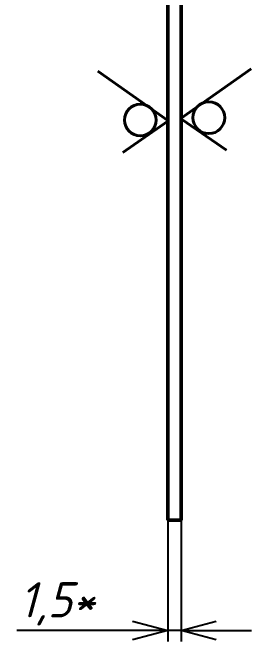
# Paper-space layout 'Лист1' of a CAD drawing. Header units: millimetres. Extents: x 0 to 420, y 0 to 297.
# Drawn here: x 198.4 to 225.6, y 148.4 to 219.9 of the extents above; entities that cross this region are included whole.
import ezdxf

# ---------------------------------------------------------------- set-up
doc = ezdxf.new("R2010")
doc.units = ezdxf.units.MM
doc.layers.add('Mechanical3', color=76, linetype='Continuous')
doc.styles.add('GOST-2.304_Type-B_italic', font='GOST Common Italic.ttf')
doc.styles.get("Standard").update_dxf_attribs({"font": 'arial.ttf'})
doc.dimstyles.new('ISO-25', dxfattribs={"dimtxt": 2.5, "dimasz": 2.5, "dimexe": 1.25, "dimexo": 0.625, "dimtad": 1, "dimtxsty": 'Standard', "dimcen": 2.5, "dimadec": 0, "dimazin": 0, "dimtfac": 1, "dimtmove": 0, "dimatfit": 3, "dimfxl": 1, "dimarcsym": 0})

# ---------------------------------------------------------------- blocks, each defined once
blk = doc.blocks.new('_Open30')
at = {"color": 0, "linetype": 'ByBlock', "lineweight": -2}
for p, q in [((-1, 0.268), (0, 0)), ((0, 0), (-1, -0.268)), ((0, 0), (-1, 0))]:
    blk.add_line(p, q, dxfattribs=at)
blk = doc.blocks.new('*D13')
at = {"color": 0, "lineweight": -2, "transparency": 16777216}
for p, q in [((216.09, 162.183), (216.09, 148.372)), ((217.59, 162.183), (217.59, 148.372)), ((212.09, 149.622), (198.915, 149.622)), ((217.59, 149.622), (216.09, 149.622)), ((221.59, 149.622), (225.59, 149.622))]:
    blk.add_line(p, q, dxfattribs=at)
at = {"layer": 'Defpoints', "color": 0, "lineweight": 50, "transparency": 16777216}
for p in [(216.09, 162.183), (217.59, 162.183), (217.59, 149.622)]:
    blk.add_point(p, dxfattribs=at)
at = {"color": 0, "lineweight": -2, "transparency": 16777216, "xscale": 4, "yscale": 4, "zscale": 4}
blk.add_blockref('_Open30', (216.09, 149.622), dxfattribs=at)
at = {"color": 0, "lineweight": -2, "transparency": 16777216, "xscale": 4, "yscale": 4, "zscale": 4, "rotation": 180}
blk.add_blockref('_Open30', (217.59, 149.622), dxfattribs=at)
at = {"color": 0, "transparency": 16777216, "insert": (203.502, 152.647), "char_height": 4, "attachment_point": 5, "style": 'GOST-2.304_Type-B_italic'}
blk.add_mtext('1,5*', dxfattribs=at)

psp = doc.layouts.new('Лист1')

# ---------------------------------------------------------------- linework, layer by layer
at = {"lineweight": 40}
for p, q in [((216.09, 207.628), (208.139, 213.254)), ((217.619, 207.885), (225.57, 213.511)), ((216.071, 207.543), (210.965, 203.996)), ((217.638, 207.799), (222.744, 204.253))]:
    psp.add_line(p, q, dxfattribs=at)
for centre in [(220.749, 207.943), (212.96, 207.686)]:
    psp.add_circle(centre, 1.804, dxfattribs=at)
at = {"layer": 'Mechanical3', "lineweight": 50}
for p, q in [((216.09, 162.183), (216.09, 262.183)), ((217.59, 262.183), (217.59, 162.183)), ((217.59, 162.183), (216.09, 162.183))]:
    psp.add_line(p, q, dxfattribs=at)

# ---------------------------------------------------------------- dimensions: what is measured, and where the dimension line sits
dim = psp.add_linear_dim(base=(217.59, 149.622), p1=(216.09, 162.183), p2=(217.59, 162.183), text='<>*', dimstyle='ISO-25', override={"dimtxt": 4, "dimasz": 4, "dimexo": 0, "dimtxsty": 'GOST-2.304_Type-B_italic', "dimblk1": 'Open30', "dimblk2": 'Open30', "dimsah": 1})
dim.commit()
dim.dimension.update_dxf_attribs({"geometry": '*D13', "text_midpoint": (203.502, 149.622), "dimtype": 160})

doc.saveas('drawing.dxf')
